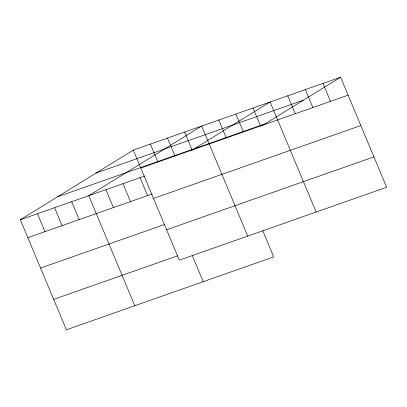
<?xml version="1.0" encoding="UTF-8"?>
<svg xmlns="http://www.w3.org/2000/svg" width="407" height="407" viewBox="0 0 407 407"><rect width="100%" height="100%" fill="white"/><g stroke="black" fill="none" stroke-linecap="round" stroke-linejoin="round"><path stroke-width="0.61" d="M262.719 230.596L273.723 256.898L66.382 329.772L20.35 219.734L133.277 150.102L340.618 77.228L386.65 187.266L179.309 260.139L133.277 150.102M191.875 150.254L270.121 102.004L316.153 212.047M261.335 126.114L340.618 77.228M96.011 173.077L303.352 100.203M57.616 196.754L264.957 123.881M140.776 168.03L348.117 95.157M20.35 219.734L144.811 175.987M27.849 237.663L152.31 193.915M153.49 198.428L360.836 125.554M40.563 268.055L164.433 224.522M166.59 229.746L373.936 156.873M53.668 299.374L177.533 255.84M322.995 83.42L330.494 101.348M305.372 89.616L312.871 107.545M287.749 95.808L295.248 113.736M253.017 108.018L260.516 125.946M235.912 114.026L243.411 131.954M218.803 120.04L226.307 137.968M247.731 236.096L201.699 126.053L88.772 195.686L134.803 305.723M184.595 132.066L192.094 149.995M167.491 138.075L174.99 156.003M150.381 144.088L157.88 162.017M192.221 255.372L203.225 281.675M140.089 177.645L147.588 195.574M122.985 183.659L130.484 201.587M105.881 189.672L113.38 207.601M71.668 201.694L79.167 219.622M54.563 207.707L62.062 225.636M37.454 213.721L44.953 231.649"/></g></svg>
